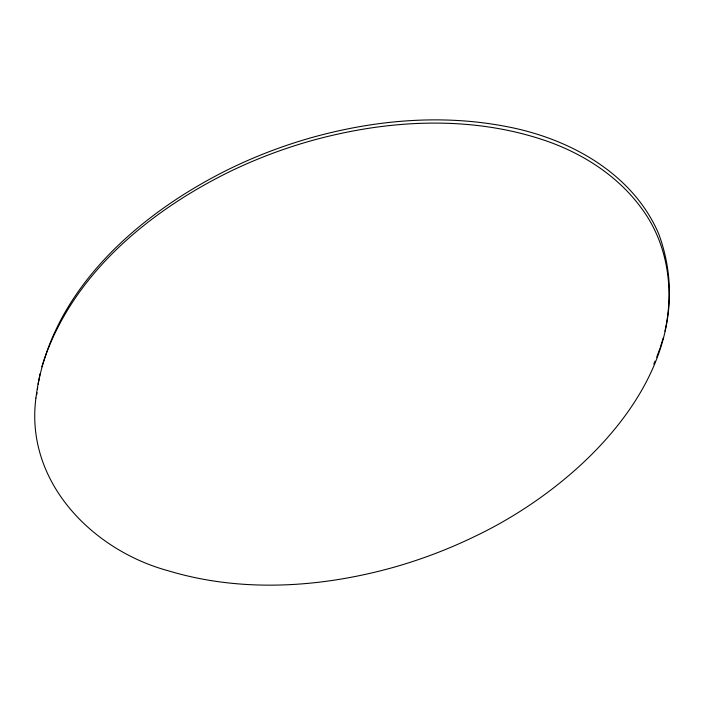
<?xml version="1.0" encoding="UTF-8"?>
<svg xmlns="http://www.w3.org/2000/svg" width="705" height="705" viewBox="0 0 705 705"><rect width="100%" height="100%" fill="white"/><g stroke="black" fill="none" stroke-linecap="round" stroke-linejoin="round"><path stroke-width="1.06" d="M36.757 394.721L37.021 392.614M37.427 389.451L37.691 387.345M38.096 384.19L40.079 373.791M664.921 331.209C674.315 289.825 667.723 244.036 642.317 209.403C618.955 176.708 583.863 153.99 546.26 140.903C470.138 114.73 386.411 119.638 309.795 141.15A495.007 478.81 14.2 0 0 229.01 171.994C147.239 212.302 69.539 276.959 41.842 366.803M660.312 347.283L663.158 338.197M656.672 357.215L659.995 348.288M653.791 364.044L655.051 361.127M35.929 397.973C24.869 481.55 92.135 550.173 168.319 570.794C241.789 592.958 321.198 587.679 394.386 567.111A495.007 478.81 14.2 0 0 475.161 536.258C583.634 484.608 706.595 365.525 658.805 234.078C632.57 172.558 568.001 137.748 504.806 126.257C440.369 114.025 373.438 120.167 310.614 137.889A495.007 478.81 14.2 0 0 229.839 168.742C138.568 213.597 49.077 291.562 35.929 397.973"/></g></svg>
